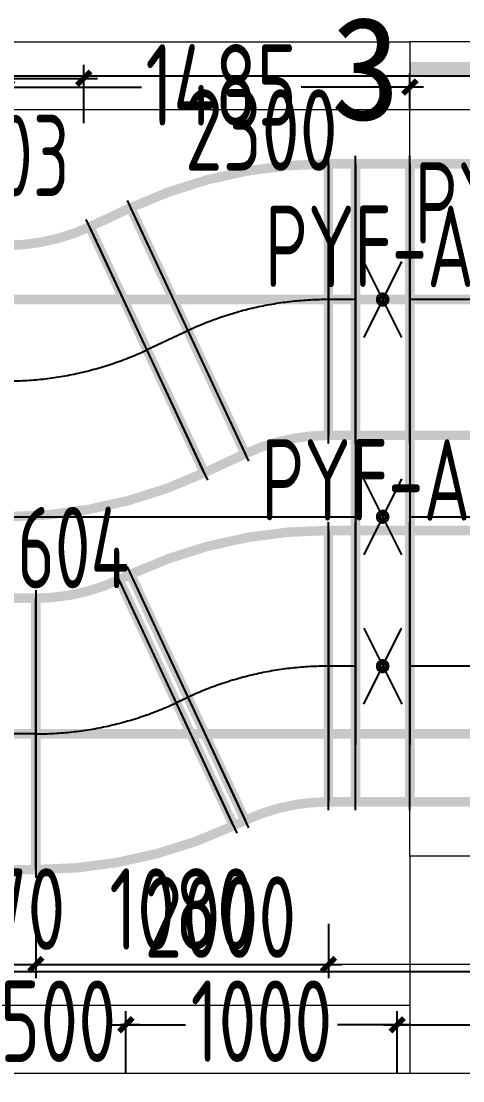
# Model space of a CAD drawing. Extents: x 4 to 13611208, y -605838 to 574722.
# Drawn here: x 13254364 to 13255993, y 194281 to 198185 of the extents above; entities that cross this region are included whole.
import ezdxf

# ---------------------------------------------------------------- set-up
doc = ezdxf.new("R2010")
doc.units = 0
doc.header["$LTSCALE"] = 1000
doc.header["$MEASUREMENT"] = 0
doc.linetypes.add('CENTER2', pattern=[28.575000000000003, 19.05, -3.175, 3.175, -3.175])
doc.linetypes.add('DOTE', pattern=[2.4200000000000004, 2, -0.2, 0.02, -0.2])
for name, color, linetype in [('DIM_SYMB', 3, 'Continuous'), ('DUCT-D-P中心线', 5, 'CENTER2'), ('DUCT-D-P标注', 7, 'Continuous'), ('DUCT-D-P法兰', 2, 'Continuous'), ('DUCT-D-P管', 6, 'Continuous'), ('DUCT-D-P管端线', 2, 'Continuous'), ('DUCT-D-P阀门', 7, 'Continuous'), ('DUCT-K-P标注', 7, 'Continuous'), ('DUCT-X-P标注', 7, 'Continuous'), ('DUCT-X-S标注', 7, 'Continuous'), ('DUCT-X-YP中心线', 5, 'CENTER2'), ('DUCT-X-YP法兰', 2, 'Continuous'), ('DUCT-X-YP管', 31, 'Continuous'), ('DUCT-X-YP管端线', 2, 'Continuous'), ('DUCT-X-YP阀门', 7, 'Continuous'), ('DUCT-X-Y中心线', 5, 'CENTER2'), ('DUCT-X-Y法兰', 2, 'Continuous'), ('DUCT-X-Y管', 30, 'Continuous'), ('DUCT-X-Y管端线', 2, 'Continuous'), ('DUCT-X-Y阀门', 7, 'Continuous'), ('PUB_TEXT', 8, 'Continuous')]:
    doc.layers.add(name, color=color, linetype=linetype)
doc.layers.add('建筑底图', color=8, linetype='Continuous', lineweight=13)
doc.styles.add('67', font='gbenor.shx', dxfattribs={"width": 0.7, "bigfont": 'hztxt.shx'})
doc.styles.add('du', font='gbenor.shx', dxfattribs={"width": 0.8, "bigfont": 'hztxt.shx'})
doc.styles.add('宋体', font='')
doc.styles.get('宋体').set_extended_font_data('SimSun')
doc.dimstyles.new('67', dxfattribs={"dimscale": 100, "dimtxt": 3, "dimasz": 0.5, "dimexe": 0.5, "dimexo": 2, "dimgap": 0.5, "dimtad": 2, "dimdec": 0, "dimrnd": 5, "dimzin": 0, "dimdsep": 46, "dimtxsty": 'du', "dimblk": 'ARCHTICK', "dimcen": 0, "dimdle": 0.5, "dimclrd": 256, "dimclre": 256, "dimclrt": 256, "dimazin": 0, "dimtfac": 1, "dimtdec": 0, "dimtix": 1, "dimtmove": 2, "dimatfit": 3, "dimfxl": 100, "dimtolj": 1, "dimtzin": 0, "dimlwd": -1, "dimlwe": -1, "dimarcsym": 0})

# ---------------------------------------------------------------- blocks, each defined once
blk = doc.blocks.new('_FZH')
blk.add_lwpolyline([(-0.5, -0.5), (0.5, -0.5), (0.5000000000000001, 0.5), (-0.4999999999999999, 0.5)], close=True)
blk = doc.blocks.new('_ArchTick')
at = {"color": 0, "linetype": 'ByBlock', "const_width": 0.4}
blk.add_lwpolyline([(-0.5, -0.5), (0.5, 0.5)], dxfattribs=at)
blk = doc.blocks.new('*D834')
at = {"layer": 'DUCT-X-P标注', "transparency": 16777216}
for p, q in [((13254249.58310335, 194309.5146856164), (13254249.58310335, 194538.0073428082)), ((13254750.17757472, 194309.5146856164), (13254750.17757472, 194538.0073428082)), ((13254199.58310335, 194488.0073428082), (13254269.80159888, 194488.0073428082)), ((13254800.17757472, 194488.0073428082), (13254729.95907919, 194488.0073428082))]:
    blk.add_line(p, q, dxfattribs=at)
at = {"layer": 'DUCT-X-P标注', "transparency": 16777216, "xscale": 50, "yscale": 50, "zscale": 50, "rotation": 180}
blk.add_blockref('_ArchTick', (13254249.58310335, 194488.0073428082), dxfattribs=at)
at = {"layer": 'DUCT-X-P标注', "transparency": 16777216, "xscale": 50, "yscale": 50, "zscale": 50}
blk.add_blockref('_ArchTick', (13254750.17757472, 194488.0073428082), dxfattribs=at)
at = {"layer": 'DUCT-X-P标注', "transparency": 16777216, "insert": (13254499.88033903, 194501), "char_height": 300, "attachment_point": 5, "style": 'du'}
blk.add_mtext('\\A1;500', dxfattribs=at)
blk = doc.blocks.new('*D835')
at = {"layer": 'DUCT-X-P标注', "transparency": 16777216}
for p, q in [((13254750.17757472, 194309.5146856164), (13254750.17757472, 194538.0073428082)), ((13255750.57757472, 194309.5146856164), (13255750.57757472, 194538.0073428082)), ((13254700.17757472, 194488.0073428082), (13254970.29883456, 194488.0073428082)), ((13255800.57757472, 194488.0073428082), (13255530.45631487, 194488.0073428082))]:
    blk.add_line(p, q, dxfattribs=at)
at = {"layer": 'DUCT-X-P标注', "transparency": 16777216, "xscale": 50, "yscale": 50, "zscale": 50, "rotation": 180}
blk.add_blockref('_ArchTick', (13254750.17757472, 194488.0073428082), dxfattribs=at)
at = {"layer": 'DUCT-X-P标注', "transparency": 16777216, "xscale": 50, "yscale": 50, "zscale": 50}
blk.add_blockref('_ArchTick', (13255750.57757472, 194488.0073428082), dxfattribs=at)
at = {"layer": 'DUCT-X-P标注', "transparency": 16777216, "insert": (13255250.37757472, 194501), "char_height": 300, "attachment_point": 5, "style": 'du'}
blk.add_mtext('\\A1;1000', dxfattribs=at)
blk = doc.blocks.new('*D836')
at = {"layer": 'DUCT-X-P标注', "transparency": 16777216}
for p, q in [((13255750.57757472, 194309.5146856164), (13255750.57757472, 194538.0073428082)), ((13257895, 194309.5146856164), (13257895, 194538.0073428082)), ((13255700.57757472, 194488.0073428082), (13256526.10728166, 194488.0073428082)), ((13257945, 194488.0073428082), (13257119.47029306, 194488.0073428082))]:
    blk.add_line(p, q, dxfattribs=at)
at = {"layer": 'DUCT-X-P标注', "transparency": 16777216, "xscale": 50, "yscale": 50, "zscale": 50, "rotation": 180}
blk.add_blockref('_ArchTick', (13255750.57757472, 194488.0073428082), dxfattribs=at)
at = {"layer": 'DUCT-X-P标注', "transparency": 16777216, "xscale": 50, "yscale": 50, "zscale": 50}
blk.add_blockref('_ArchTick', (13257895, 194488.0073428082), dxfattribs=at)
at = {"layer": 'DUCT-X-P标注', "transparency": 16777216, "insert": (13256822.78878736, 194501), "char_height": 300, "attachment_point": 5, "style": 'du'}
blk.add_mtext('\\A1;2145', dxfattribs=at)
blk = doc.blocks.new('*D846')
at = {"layer": 'DUCT-X-P标注', "transparency": 16777216}
for p, q in [((13254309.89915435, 197854.514780652), (13254309.89915435, 197992.507390326)), ((13255797.36620504, 197859.514779888), (13255797.36620504, 197992.507390326)), ((13254259.89915435, 197942.507390326), (13254807.79194816, 197942.507390326)), ((13255847.36620504, 197942.507390326), (13255396.07621941, 197942.507390326))]:
    blk.add_line(p, q, dxfattribs=at)
at = {"layer": 'DUCT-X-P标注', "transparency": 16777216, "xscale": 50, "yscale": 50, "zscale": 50, "rotation": 180}
blk.add_blockref('_ArchTick', (13254309.89915435, 197942.507390326), dxfattribs=at)
at = {"layer": 'DUCT-X-P标注', "transparency": 16777216, "xscale": 50, "yscale": 50, "zscale": 50}
blk.add_blockref('_ArchTick', (13255797.36620504, 197942.507390326), dxfattribs=at)
at = {"layer": 'DUCT-X-P标注', "transparency": 16777216, "insert": (13255101.93408378, 197950), "char_height": 300, "attachment_point": 5, "style": 'du'}
blk.add_mtext('\\A1;1485', dxfattribs=at)
blk = doc.blocks.new('*D856')
at = {"layer": 'DUCT-X-P标注', "transparency": 16777216}
for p, q in [((13254250.44856602, 194859.5146855138), (13254250.44856602, 194659.5146856282)), ((13254418.17956893, 194859.5146854568), (13254418.17956893, 194659.5146856282)), ((13254200.44856602, 194709.5146856282), (13254468.17956893, 194709.5146856282))]:
    blk.add_line(p, q, dxfattribs=at)
at = {"layer": 'DUCT-X-P标注', "transparency": 16777216, "xscale": 50, "yscale": 50, "zscale": 50, "rotation": 180}
blk.add_blockref('_ArchTick', (13254250.44856602, 194709.5146856282), dxfattribs=at)
at = {"layer": 'DUCT-X-P标注', "transparency": 16777216, "xscale": 50, "yscale": 50, "zscale": 50}
blk.add_blockref('_ArchTick', (13254418.17956893, 194709.5146856282), dxfattribs=at)
at = {"layer": 'DUCT-X-P标注', "transparency": 16777216, "insert": (13254334.31406748, 194914), "char_height": 300, "attachment_point": 5, "style": 'du'}
blk.add_mtext('\\A1;170', dxfattribs=at)
blk = doc.blocks.new('*D857')
at = {"layer": 'DUCT-X-P标注', "transparency": 16777216}
for p, q in [((13254418.17956893, 194859.5146854568), (13254418.17956893, 194659.5146856282)), ((13255497.04055262, 194859.5146854568), (13255497.04055262, 194659.5146856282)), ((13254368.17956893, 194709.5146856282), (13255547.04055262, 194709.5146856282))]:
    blk.add_line(p, q, dxfattribs=at)
at = {"layer": 'DUCT-X-P标注', "transparency": 16777216, "xscale": 50, "yscale": 50, "zscale": 50, "rotation": 180}
blk.add_blockref('_ArchTick', (13254418.17956893, 194709.5146856282), dxfattribs=at)
at = {"layer": 'DUCT-X-P标注', "transparency": 16777216, "xscale": 50, "yscale": 50, "zscale": 50}
blk.add_blockref('_ArchTick', (13255497.04055262, 194709.5146856282), dxfattribs=at)
at = {"layer": 'DUCT-X-P标注', "transparency": 16777216, "insert": (13254957.61006077, 194914), "char_height": 300, "attachment_point": 5, "style": 'du'}
blk.add_mtext('\\A1;1080', dxfattribs=at)
blk = doc.blocks.new('*D890')
at = {"layer": 'DUCT-K-P标注', "transparency": 16777216}
for p, q in [((13254099.62866035, 198110.113842642), (13254099.62866035, 197934)), ((13256399.1, 198110.113842642), (13256399.1, 197934)), ((13254049.62866035, 197984), (13256449.1, 197984))]:
    blk.add_line(p, q, dxfattribs=at)
at = {"layer": 'DUCT-K-P标注', "transparency": 16777216, "xscale": 50, "yscale": 50, "zscale": 50, "rotation": 180}
blk.add_blockref('_ArchTick', (13254099.62866035, 197984), dxfattribs=at)
at = {"layer": 'DUCT-K-P标注', "transparency": 16777216, "xscale": 50, "yscale": 50, "zscale": 50}
blk.add_blockref('_ArchTick', (13256399.1, 197984), dxfattribs=at)
at = {"layer": 'DUCT-K-P标注', "transparency": 16777216, "insert": (13255249.36433018, 197784), "char_height": 300, "attachment_point": 5, "style": 'du'}
blk.add_mtext('\\A1;2300', dxfattribs=at)
blk = doc.blocks.new('*D936')
at = {"layer": 'DUCT-D-P标注', "transparency": 16777216}
for p, q in [((13252897, 197809.5146854987), (13252897, 198024.5073428053)), ((13254594.97957024, 197809.5146855126), (13254594.97957024, 198024.5073428053)), ((13252847, 197974.5073428053), (13254644.97957024, 197974.5073428053))]:
    blk.add_line(p, q, dxfattribs=at)
at = {"layer": 'DUCT-D-P标注', "transparency": 16777216, "xscale": 50, "yscale": 50, "zscale": 50, "rotation": 180}
blk.add_blockref('_ArchTick', (13252897, 197974.5073428053), dxfattribs=at)
at = {"layer": 'DUCT-D-P标注', "transparency": 16777216, "xscale": 50, "yscale": 50, "zscale": 50}
blk.add_blockref('_ArchTick', (13254594.97957024, 197974.5073428053), dxfattribs=at)
at = {"layer": 'DUCT-D-P标注', "transparency": 16777216, "insert": (13253745.98978512, 198174.5073428053), "char_height": 300, "attachment_point": 5, "style": 'du'}
blk.add_mtext('\\A1;1700', dxfattribs=at)
blk = doc.blocks.new('*D1882')
at = {"layer": 'DUCT-D-P标注', "transparency": 16777216}
for p, q in [((13254098.48780316, 194509.514685641), (13254098.48780316, 194734.5146855013)), ((13256098.78780316, 194509.514685641), (13256098.78780316, 194734.5146855013)), ((13254048.48780316, 194684.5146855013), (13256148.78780316, 194684.5146855013))]:
    blk.add_line(p, q, dxfattribs=at)
at = {"layer": 'DUCT-D-P标注', "transparency": 16777216, "xscale": 50, "yscale": 50, "zscale": 50, "rotation": 180}
blk.add_blockref('_ArchTick', (13254098.48780316, 194684.5146855013), dxfattribs=at)
at = {"layer": 'DUCT-D-P标注', "transparency": 16777216, "xscale": 50, "yscale": 50, "zscale": 50}
blk.add_blockref('_ArchTick', (13256098.78780316, 194684.5146855013), dxfattribs=at)
at = {"layer": 'DUCT-D-P标注', "transparency": 16777216, "insert": (13255098.63780316, 194884.5146855013), "char_height": 300, "attachment_point": 5, "style": 'du'}
blk.add_mtext('\\A1;2000', dxfattribs=at)

msp = doc.modelspace()

# ---------------------------------------------------------------- linework, layer by layer
at = {"layer": 'DIM_SYMB', "const_width": 50}
msp.add_lwpolyline([(13256397.36620496, 198924.2000099309), (13256397.36620496, 198010.112232214), (13255797.36620496, 198010.112232214)], dxfattribs=at)
at = {"layer": 'DUCT-D-P中心线'}
for p, q in [((13252897, 196359.5146853871), (13255596.96620501, 196359.5146853964)), ((13255797.36620501, 196359.5146853969), (13257499.66968386, 196359.5146854008))]:
    msp.add_line(p, q, dxfattribs=at)
at = {"layer": 'DUCT-D-P法兰'}
for p, q in [((13255597.06620501, 197199.5146853964), (13255597.06620501, 195519.5146853964)), ((13255797.26620501, 197199.5146853969), (13255797.26620501, 195519.5146853969))]:
    msp.add_line(p, q, dxfattribs=at)
at = {"layer": 'DUCT-D-P法兰', "color": 18, "true_color": 0x000000}
for p in [(13255596.96620501, 196359.5146853964, 4300), (13255597.16620501, 196359.5146853964, 4300), (13255797.16620501, 196359.5146853969, 4300), (13255797.36620501, 196359.5146853969, 4300)]:
    msp.add_point(p, dxfattribs=at)
at = {"layer": 'DUCT-D-P管', "const_width": 35}
for points in [[(13255596.96620501, 197159.5146853964), (13252897, 197159.5146853871)], [(13255596.96620501, 195559.5146853964), (13255596.96620501, 197159.5146853964)], [(13255597.16620501, 197159.5146853964), (13255797.16620501, 197159.5146853969)], [(13257499.66968386, 197159.5146854008), (13255797.36620501, 197159.5146853969)], [(13255797.36620501, 197159.5146853969), (13255797.36620501, 195559.5146853969)], [(13252897, 195559.5146853871), (13255596.96620501, 195559.5146853964)], [(13255797.16620501, 195559.5146853969), (13255597.16620501, 195559.5146853964)], [(13255797.36620501, 195559.5146853969), (13257499.66968386, 195559.5146854008)]]:
    msp.add_lwpolyline(points, dxfattribs=at)
at = {"layer": 'DUCT-D-P管端线'}
for p, q in [((13255597.16620501, 197159.5146853964), (13255597.16620501, 195559.5146853964)), ((13255797.16620501, 197159.5146853969), (13255797.16620501, 195559.5146853969))]:
    msp.add_line(p, q, dxfattribs=at)
at = {"layer": 'DUCT-D-P阀门'}
for p, q in [((13255767.24487545, 196219.5540482537), (13255627.08753457, 196499.4753225396)), ((13255767.16620501, 196499.5146853968), (13255627.16620501, 196219.5146853965)), ((13255675.38527078, 196363.5862476439), (13255675.00798497, 196359.5146853967)), ((13255675.00798497, 196359.5146853967), (13255675.38527078, 196355.4431231494)), ((13255676.50428017, 196367.5191577221), (13255675.38527078, 196363.5862476439)), ((13255675.38527078, 196355.4431231494), (13255676.50428017, 196351.5102130712)), ((13255678.32690664, 196371.1794850956), (13255676.50428017, 196367.5191577221)), ((13255680.79108281, 196374.4425817057), (13255678.32690664, 196371.1794850956)), ((13255683.81289414, 196377.1973267111), (13255680.79108281, 196374.4425817057)), ((13255682.44838456, 196362.4422419059), (13255682.16004541, 196359.5146853967)), ((13255682.16004541, 196359.5146853967), (13255682.44838456, 196356.5871288874)), ((13255683.30232129, 196365.2572940603), (13255682.44838456, 196362.4422419059)), ((13255682.44838456, 196356.5871288874), (13255683.30232129, 196353.772076733)), ((13255684.6890393, 196367.8516609842), (13255683.30232129, 196365.2572940603)), ((13255683.30232129, 196353.772076733), (13255684.6890393, 196351.1777098091)), ((13255687.28943644, 196379.3499105745), (13255683.81289414, 196377.1973267111)), ((13255686.55524779, 196370.1256426118), (13255684.6890393, 196367.8516609842)), ((13255686.86865368, 196362.5383192801), (13255686.48251737, 196360.5348538734)), ((13255686.48251737, 196360.5348538734), (13255686.48251737, 196358.4945169199)), ((13255686.48251737, 196358.4945169199), (13255686.86865368, 196356.4910515132)), ((13255688.82922942, 196371.9918511042), (13255686.55524779, 196370.1256426118)), ((13255687.62697032, 196364.4325026803), (13255686.86865368, 196362.5383192801)), ((13255686.86865368, 196356.4910515132), (13255687.62697032, 196354.5968681131)), ((13255691.10232026, 196380.8270296342), (13255687.28943644, 196379.3499105745)), ((13255688.73005976, 196366.1489433506), (13255687.62697032, 196364.4325026803)), ((13255687.62697032, 196354.5968681131), (13255688.73005976, 196352.8804274428)), ((13255690.13805347, 196367.625604653), (13255688.73005976, 196366.1489433506)), ((13255688.73005976, 196352.8804274428), (13255690.13805347, 196351.4037661403)), ((13255691.42359635, 196373.3785691159), (13255688.82922942, 196371.9918511042)), ((13255691.80006288, 196368.8091162008), (13255690.13805347, 196367.625604653)), ((13255695.1217024, 196381.5783823722), (13255691.10232026, 196380.8270296342)), ((13255694.2386485, 196374.2325058511), (13255691.42359635, 196373.3785691159)), ((13255693.65601866, 196369.6567028028), (13255691.80006288, 196368.8091162008)), ((13255695.63884171, 196370.1377304711), (13255693.65601866, 196369.6567028028)), ((13255697.16620501, 196374.5208450001), (13255694.2386485, 196374.2325058511)), ((13255699.21070762, 196381.5783823722), (13255695.1217024, 196381.5783823722)), ((13255697.67686766, 196370.2348136122), (13255695.63884171, 196370.1377304711)), ((13255700.09376152, 196374.2325058511), (13255697.16620501, 196374.5208450001)), ((13255699.69643692, 196369.9444433887), (13255697.67686766, 196370.2348136122)), ((13255703.23008976, 196380.8270296342), (13255699.21070762, 196381.5783823722)), ((13255701.62455701, 196369.2771145368), (13255699.69643692, 196369.9444433887)), ((13255702.90881367, 196373.3785691159), (13255700.09376152, 196374.2325058511)), ((13255703.39154065, 196368.2569460601), (13255701.62455701, 196369.2771145368)), ((13255705.5031806, 196371.9918511043), (13255702.90881367, 196373.3785691159)), ((13255707.04297358, 196379.3499105745), (13255703.23008976, 196380.8270296342)), ((13255704.93352443, 196366.9208095052), (13255703.39154065, 196368.2569460601)), ((13255703.39154064, 196350.7724247333), (13255704.93352443, 196352.1085612882)), ((13255706.19477705, 196365.3169963286), (13255704.93352443, 196366.9208095052)), ((13255704.93352443, 196352.1085612882), (13255706.19477705, 196353.7123744648)), ((13255707.77716222, 196370.1256426118), (13255705.5031806, 196371.9918511043)), ((13255707.12971356, 196363.5034725172), (13255706.19477705, 196365.3169963286)), ((13255706.19477705, 196353.7123744648), (13255707.12971356, 196355.5258982762)), ((13255710.51951588, 196377.1973267111), (13255707.04297358, 196379.3499105745)), ((13255707.70454291, 196361.5457835465), (13255707.12971356, 196363.5034725172)), ((13255707.12971356, 196355.5258982762), (13255707.70454291, 196357.4835872469)), ((13255707.89848926, 196359.5146853967), (13255707.70454291, 196361.5457835465)), ((13255707.70454291, 196357.4835872469), (13255707.89848926, 196359.5146853967)), ((13255709.64337072, 196367.8516609843), (13255707.77716222, 196370.1256426118)), ((13255711.03008873, 196365.2572940604), (13255709.64337072, 196367.8516609843)), ((13255709.64337072, 196351.1777098091), (13255711.03008873, 196353.7720767331)), ((13255713.54132721, 196374.4425817058), (13255710.51951588, 196377.1973267111)), ((13255711.88402546, 196362.442241906), (13255711.03008873, 196365.2572940604)), ((13255711.03008873, 196353.7720767331), (13255711.88402546, 196356.5871288875)), ((13255712.17236461, 196359.5146853967), (13255711.88402546, 196362.442241906)), ((13255711.88402546, 196356.5871288875), (13255712.17236461, 196359.5146853967)), ((13255716.00550338, 196371.1794850957), (13255713.54132721, 196374.4425817058)), ((13255717.82812985, 196367.5191577222), (13255716.00550338, 196371.1794850957)), ((13255718.94713924, 196363.586247644), (13255717.82812985, 196367.5191577222)), ((13255717.82812984, 196351.5102130712), (13255718.94713924, 196355.4431231495)), ((13255719.32442505, 196359.5146853967), (13255718.94713924, 196363.586247644)), ((13255718.94713924, 196355.4431231495), (13255719.32442505, 196359.5146853967)), ((13255676.50428017, 196351.5102130712), (13255678.32690664, 196347.8498856977)), ((13255678.32690664, 196347.8498856977), (13255680.79108281, 196344.5867890876)), ((13255680.79108281, 196344.5867890876), (13255683.81289414, 196341.8320440823)), ((13255683.81289414, 196341.8320440823), (13255687.28943644, 196339.6794602189)), ((13255684.6890393, 196351.1777098091), (13255686.55524779, 196348.9037281816)), ((13255686.55524779, 196348.9037281816), (13255688.82922942, 196347.0375196891)), ((13255687.28943644, 196339.6794602189), (13255691.10232026, 196338.2023411592)), ((13255688.82922942, 196347.0375196891), (13255691.42359634, 196345.6508016775)), ((13255690.13805347, 196351.4037661403), (13255691.80006288, 196350.2202545926)), ((13255691.10232026, 196338.2023411592), (13255695.1217024, 196337.4509884212)), ((13255691.42359634, 196345.6508016775), (13255694.2386485, 196344.7968649423)), ((13255691.80006288, 196350.2202545926), (13255693.65601866, 196349.3726679905)), ((13255693.65601866, 196349.3726679905), (13255695.63884171, 196348.8916403223)), ((13255694.2386485, 196344.7968649423), (13255697.16620501, 196344.5085257933)), ((13255695.1217024, 196337.4509884212), (13255699.21070762, 196337.4509884212)), ((13255695.63884171, 196348.8916403223), (13255697.67686765, 196348.7945571811)), ((13255697.16620501, 196344.5085257933), (13255700.09376152, 196344.7968649423)), ((13255697.67686765, 196348.7945571811), (13255699.69643692, 196349.0849274047)), ((13255699.21070762, 196337.4509884212), (13255703.23008976, 196338.2023411592)), ((13255699.69643692, 196349.0849274047), (13255701.62455701, 196349.7522562566)), ((13255700.09376152, 196344.7968649423), (13255702.90881367, 196345.6508016775)), ((13255701.62455701, 196349.7522562566), (13255703.39154064, 196350.7724247333)), ((13255702.90881367, 196345.6508016775), (13255705.5031806, 196347.0375196891)), ((13255703.23008976, 196338.2023411592), (13255707.04297357, 196339.6794602189)), ((13255705.5031806, 196347.0375196891), (13255707.77716222, 196348.9037281816)), ((13255707.04297357, 196339.6794602189), (13255710.51951588, 196341.8320440823)), ((13255707.77716222, 196348.9037281816), (13255709.64337072, 196351.1777098091)), ((13255710.51951588, 196341.8320440823), (13255713.5413272, 196344.5867890877)), ((13255713.5413272, 196344.5867890877), (13255716.00550338, 196347.8498856978)), ((13255716.00550338, 196347.8498856978), (13255717.82812984, 196351.5102130712))]:
    msp.add_line(p, q, dxfattribs=at)
at = {"layer": 'DUCT-X-YP中心线'}
for p, q in [((13255496.84055262, 195809.0226973509), (13255496.74055262, 195809.0226973509)), ((13255596.96620501, 195809.0226973509), (13255497.04055262, 195809.0226973509)), ((13256844.8, 195809.022697351), (13255797.36620501, 195809.0226973509)), ((13254978.72563997, 195694.1150476481), (13254936.49448175, 195674.4223351595)), ((13254978.9975323, 195694.2418331266), (13254978.90690152, 195694.1995713005)), ((13254936.22258942, 195674.295549681), (13254936.3132202, 195674.3378115072)), ((13254418.3795691, 195559.5146854568), (13254280.79027609, 195559.5146854658)), ((13254418.3795691, 195559.5146854568), (13254418.4795691, 195559.5146854568))]:
    msp.add_line(p, q, dxfattribs=at)
for centre, start, end in [((13255496.74055262, 194583.9383430149), 90, 114.9999999999753), ((13254418.4795691, 196784.5990397927), 270, 294.9999999999753)]:
    msp.add_arc(centre, 1225.084354335908, start, end, dxfattribs=at)
at = {"layer": 'DUCT-X-YP法兰'}
for p, q in [((13255496.94055262, 195279.0226973509), (13255496.94055262, 196339.0226973509)), ((13255597.06620501, 195279.0226973509), (13255597.06620501, 196339.0226973509)), ((13255797.26620501, 195279.0226973509), (13255797.26620501, 196339.0226973509)), ((13254754.82859268, 196174.5004369127), (13255202.8039488, 195213.8141820359)), ((13255160.39152903, 195194.036945895), (13254712.41617291, 196154.7232007717)), ((13254418.2795691, 196089.5146854568), (13254418.2795691, 195029.5146854568))]:
    msp.add_line(p, q, dxfattribs=at)
at = {"layer": 'DUCT-X-YP法兰', "color": 18, "true_color": 0x000000}
for p in [(13255496.84055262, 195809.0226973509, 3450), (13255497.04055262, 195809.0226973509, 3450), (13255596.96620501, 195809.0226973509, 3450), (13255597.16620501, 195809.0226973509, 3450), (13255797.16620501, 195809.0226973509, 3450), (13255797.36620501, 195809.0226973509, 3450), (13254978.72563997, 195694.1150476481, 3450), (13254978.90690152, 195694.1995713005, 3450), (13254936.3132202, 195674.3378115072, 3450), (13254936.49448175, 195674.4223351595, 3450), (13254418.1795691, 195559.5146854568, 3450), (13254418.3795691, 195559.5146854568, 3450)]:
    msp.add_point(p, dxfattribs=at)
at = {"layer": 'DUCT-X-YP管', "const_width": 35}
for points in [[(13255496.74055262, 196309.0226973509, 0.1095178116832978), (13254767.68840143, 196147.3957266448)], [(13254418.4795691, 196059.5146854568, 0.1095178116829627), (13254724.91345855, 196127.4494431995)], [(13255496.74055262, 195309.0226973509, 0.1095178116829628), (13255190.30666317, 195241.0879396082)], [(13254418.4795691, 195059.5146854568, 0.109517811683298), (13255147.53172029, 195221.1416561628)]]:
    msp.add_lwpolyline(points, format="xyb", dxfattribs=at)
for points in [[(13255496.84055262, 196309.0226973509), (13255496.74055262, 196309.0226973509)], [(13255596.96620501, 196309.0226973509), (13255497.04055262, 196309.0226973509)], [(13255497.04055262, 196309.0226973509), (13255497.04055262, 195309.0226973509)], [(13255596.96620501, 195309.0226973509), (13255596.96620501, 196309.0226973509)], [(13255597.16620501, 196309.0226973474), (13255797.16620501, 196309.0226973474)], [(13256844.8, 196309.022697351), (13255797.36620501, 196309.0226973509)], [(13255797.36620501, 196309.0226973509), (13255797.36620501, 195309.0226973509)], [(13254767.41650908, 196147.2689411597), (13254725.18535087, 196127.5762286711)], [(13255190.03477085, 195240.9611541366), (13254767.41650908, 196147.2689411597)], [(13254767.68840143, 196147.395726645), (13254767.59777065, 196147.3534648189)], [(13254725.00408933, 196127.4917050256), (13254724.91345855, 196127.4494431994)], [(13254725.18535087, 196127.5762286711), (13255147.80361264, 195221.268441648)], [(13254418.37956914, 196059.5146854568), (13254280.79027613, 196059.5146854658)], [(13254418.37956907, 195059.5146854568), (13254418.37956914, 196059.5146854568)], [(13254418.4795691, 196059.5146854568), (13254418.3795691, 196059.5146854568)], [(13255496.74055262, 195309.0226973509), (13255496.84055262, 195309.0226973509)], [(13255497.04055262, 195309.0226973509), (13255596.96620501, 195309.0226973509)], [(13255797.16620501, 195309.0226973543), (13255597.16620501, 195309.0226973543)], [(13255797.36620501, 195309.0226973509), (13256844.8, 195309.022697351)], [(13255190.21603239, 195241.0456777821), (13255190.30666317, 195241.0879396082)], [(13255147.53172029, 195221.1416561626), (13255147.62235107, 195221.1839179888)], [(13255147.80361264, 195221.268441648), (13255190.03477085, 195240.9611541366)], [(13254280.79027606, 195059.5146854658), (13254418.37956907, 195059.5146854568)], [(13254418.3795691, 195059.5146854568), (13254418.4795691, 195059.5146854568)]]:
    msp.add_lwpolyline(points, dxfattribs=at)
at = {"layer": 'DUCT-X-YP管', "color": 18, "true_color": 0x000000}
for p in [(13255496.84055262, 195809.0226973509, 3450), (13254978.90690152, 195694.1995713005, 3450), (13254936.3132202, 195674.3378115072, 3450), (13254418.3795691, 195559.5146854568, 3450)]:
    msp.add_point(p, dxfattribs=at)
at = {"layer": 'DUCT-X-YP管端线'}
for p, q in [((13255496.84055262, 196309.0226973509), (13255496.84055262, 195309.0226973509)), ((13255597.16620501, 195309.0226973543), (13255597.16620501, 196309.0226973474)), ((13255797.16620501, 195309.0226973543), (13255797.16620501, 196309.0226973474)), ((13255147.62235107, 195221.1839179888), (13254725.00408933, 196127.4917050256)), ((13254767.59777065, 196147.3534648189), (13255190.21603239, 195241.0456777821)), ((13254418.3795691, 195059.5146854568), (13254418.3795691, 196059.5146854568))]:
    msp.add_line(p, q, dxfattribs=at)
at = {"layer": 'DUCT-X-YP阀门'}
for p, q in [((13255627.08753457, 195948.983334494), (13255767.24487545, 195669.0620602077)), ((13255627.16620501, 195669.0226973508), (13255767.16620501, 195949.0226973508)), ((13255675.38527078, 195813.094259598), (13255675.00798498, 195809.0226973508)), ((13255675.00798498, 195809.0226973508), (13255675.38527078, 195804.9511351036)), ((13255676.50428018, 195817.0271696763), (13255675.38527078, 195813.094259598)), ((13255678.32690664, 195820.6874970497), (13255676.50428018, 195817.0271696763)), ((13255680.79108282, 195823.9505936599), (13255678.32690664, 195820.6874970497)), ((13255683.81289414, 195826.7053386652), (13255680.79108282, 195823.9505936599)), ((13255682.43122626, 195811.8626317288), (13255682.16004541, 195809.0226973508)), ((13255682.16004541, 195809.0226973508), (13255682.43122626, 195806.1827629728)), ((13255683.23496764, 195814.599923479), (13255682.43122626, 195811.8626317288)), ((13255682.43122626, 195806.1827629728), (13255683.23496764, 195803.4454712226)), ((13255684.54222023, 195817.1356397457), (13255683.23496764, 195814.599923479)), ((13255687.28943645, 195828.8579225286), (13255683.81289414, 195826.7053386652)), ((13255686.30573653, 195819.3781331361), (13255684.54222023, 195817.1356397457)), ((13255688.46177845, 195821.2463540963), (13255686.30573653, 195819.3781331361)), ((13255686.62786712, 195811.0537955006), (13255686.43392076, 195809.0226973508)), ((13255686.43392076, 195809.0226973508), (13255686.62786712, 195806.991599201)), ((13255687.20269646, 195813.0114844713), (13255686.62786712, 195811.0537955006)), ((13255686.62786712, 195806.991599201), (13255687.20269646, 195805.0339102303)), ((13255688.13763297, 195814.8250082827), (13255687.20269646, 195813.0114844713)), ((13255691.10232026, 195830.3350415883), (13255687.28943645, 195828.8579225286)), ((13255689.39888559, 195816.4288214593), (13255688.13763297, 195814.8250082827)), ((13255690.93242103, 195822.6727802534), (13255688.46177845, 195821.2463540963)), ((13255690.94086938, 195817.7649580142), (13255689.39888559, 195816.4288214593)), ((13255693.6283688, 195823.6058568495), (13255690.93242103, 195822.6727802534)), ((13255692.70785301, 195818.7851264909), (13255690.94086938, 195817.7649580142)), ((13255695.1217024, 195831.0863943263), (13255691.10232026, 195830.3350415883)), ((13255694.6359731, 195819.4524553428), (13255692.70785301, 195818.7851264909)), ((13255696.45218319, 195824.0118600652), (13255693.6283688, 195823.6058568495)), ((13255696.65554237, 195819.7428255664), (13255694.6359731, 195819.4524553428)), ((13255699.21070763, 195831.0863943263), (13255695.1217024, 195831.0863943263)), ((13255699.30180419, 195823.8761158865), (13255696.45218319, 195824.0118600652)), ((13255698.69356831, 195819.6457424252), (13255696.65554237, 195819.7428255664)), ((13255700.67639137, 195819.1647147569), (13255698.69356831, 195819.6457424252)), ((13255703.23008976, 195830.3350415883), (13255699.21070763, 195831.0863943263)), ((13255702.07423907, 195823.2035304618), (13255699.30180419, 195823.8761158865)), ((13255702.53234714, 195818.3171281549), (13255700.67639137, 195819.1647147569)), ((13255704.66928481, 195822.0184127806), (13255702.07423907, 195823.2035304618)), ((13255704.19435656, 195817.1336166071), (13255702.53234714, 195818.3171281549)), ((13255707.04297358, 195828.8579225286), (13255703.23008976, 195830.3350415883)), ((13255705.60235026, 195815.6569553047), (13255704.19435656, 195817.1336166071)), ((13255706.99314971, 195820.3635960837), (13255704.66928481, 195822.0184127806)), ((13255706.7054397, 195813.9405146344), (13255705.60235026, 195815.6569553047)), ((13255707.46375635, 195812.0463312342), (13255706.7054397, 195813.9405146344)), ((13255706.7054397, 195804.1048800672), (13255707.46375635, 195805.9990634673)), ((13255708.96184321, 195818.2988897583), (13255706.99314971, 195820.3635960837)), ((13255710.51951589, 195826.7053386652), (13255707.04297358, 195828.8579225286)), ((13255707.84989265, 195810.0428658275), (13255707.46375635, 195812.0463312342)), ((13255707.46375635, 195805.9990634673), (13255707.84989265, 195808.0025288741)), ((13255707.84989265, 195808.0025288741), (13255707.84989265, 195810.0428658275)), ((13255710.50421162, 195815.8989176703), (13255708.96184321, 195818.2988897583)), ((13255711.56450971, 195813.2504210642), (13255710.50421162, 195815.8989176703)), ((13255713.54132721, 195823.9505936599), (13255710.51951589, 195826.7053386652)), ((13255712.10441556, 195810.4491235079), (13255711.56450971, 195813.2504210642)), ((13255711.56450971, 195804.7949736374), (13255712.10441556, 195807.5962711937)), ((13255712.10441556, 195807.5962711937), (13255712.10441556, 195810.4491235079)), ((13255716.00550338, 195820.6874970497), (13255713.54132721, 195823.9505936599)), ((13255717.82812985, 195817.0271696763), (13255716.00550338, 195820.6874970497)), ((13255718.94713924, 195813.094259598), (13255717.82812985, 195817.0271696763)), ((13255719.32442505, 195809.0226973508), (13255718.94713924, 195813.094259598)), ((13255718.94713924, 195804.9511351036), (13255719.32442505, 195809.0226973508)), ((13255675.38527078, 195804.9511351036), (13255676.50428018, 195801.0182250253)), ((13255676.50428018, 195801.0182250253), (13255678.32690664, 195797.3578976518)), ((13255678.32690664, 195797.3578976518), (13255680.79108282, 195794.0948010417)), ((13255680.79108282, 195794.0948010417), (13255683.81289414, 195791.3400560364)), ((13255683.23496764, 195803.4454712226), (13255684.54222023, 195800.9097549559)), ((13255683.81289414, 195791.3400560364), (13255687.28943645, 195789.187472173)), ((13255684.54222023, 195800.9097549559), (13255686.30573653, 195798.6672615655)), ((13255686.30573653, 195798.6672615655), (13255688.46177845, 195796.7990406053)), ((13255687.20269646, 195805.0339102303), (13255688.13763297, 195803.2203864189)), ((13255687.28943645, 195789.187472173), (13255691.10232026, 195787.7103531133)), ((13255688.13763297, 195803.2203864189), (13255689.39888559, 195801.6165732423)), ((13255688.46177845, 195796.7990406053), (13255690.93242103, 195795.3726144482)), ((13255689.39888559, 195801.6165732423), (13255690.94086938, 195800.2804366874)), ((13255690.93242103, 195795.3726144482), (13255693.6283688, 195794.4395378521)), ((13255690.94086938, 195800.2804366874), (13255692.70785301, 195799.2602682107)), ((13255691.10232026, 195787.7103531133), (13255695.1217024, 195786.9590003753)), ((13255692.70785301, 195799.2602682107), (13255694.6359731, 195798.5929393588)), ((13255693.6283688, 195794.4395378521), (13255696.45218319, 195794.0335346364)), ((13255694.6359731, 195798.5929393588), (13255696.65554237, 195798.3025691352)), ((13255695.1217024, 195786.9590003753), (13255699.21070762, 195786.9590003753)), ((13255696.45218319, 195794.0335346364), (13255699.30180419, 195794.1692788151)), ((13255696.65554237, 195798.3025691352), (13255698.69356831, 195798.3996522764)), ((13255698.69356831, 195798.3996522764), (13255700.67639137, 195798.8806799446)), ((13255699.21070762, 195786.9590003753), (13255703.23008976, 195787.7103531133)), ((13255699.30180419, 195794.1692788151), (13255702.07423907, 195794.8418642398)), ((13255700.67639137, 195798.8806799446), (13255702.53234714, 195799.7282665467)), ((13255702.07423907, 195794.8418642398), (13255704.66928481, 195796.026981921)), ((13255702.53234714, 195799.7282665467), (13255704.19435656, 195800.9117780945)), ((13255703.23008976, 195787.7103531133), (13255707.04297358, 195789.187472173)), ((13255704.19435656, 195800.9117780945), (13255705.60235026, 195802.3884393969)), ((13255704.66928481, 195796.026981921), (13255706.99314971, 195797.6817986179)), ((13255705.60235026, 195802.3884393969), (13255706.7054397, 195804.1048800672)), ((13255706.99314971, 195797.6817986179), (13255708.96184321, 195799.7465049433)), ((13255707.04297358, 195789.187472173), (13255710.51951589, 195791.3400560364)), ((13255708.96184321, 195799.7465049433), (13255710.50421162, 195802.1464770313)), ((13255710.50421162, 195802.1464770313), (13255711.56450971, 195804.7949736374)), ((13255710.51951589, 195791.3400560364), (13255713.54132721, 195794.0948010417)), ((13255713.54132721, 195794.0948010417), (13255716.00550338, 195797.3578976518)), ((13255716.00550338, 195797.3578976518), (13255717.82812985, 195801.0182250253)), ((13255717.82812985, 195801.0182250253), (13255718.94713924, 195804.9511351036))]:
    msp.add_line(p, q, dxfattribs=at)
at = {"layer": 'DUCT-X-Y中心线'}
for p, q in [((13255496.84055262, 197159.5147799798), (13255496.74055262, 197159.5147799799)), ((13255596.96620501, 197159.5147799049), (13255497.04055262, 197159.5147799796)), ((13258497, 197159.5147797479), (13255797.36620501, 197159.514779888)), ((13254978.72563988, 197044.6071306647), (13254828.21406708, 196974.4224317654)), ((13254978.99753222, 197044.733916143), (13254978.90690144, 197044.6916543169)), ((13254827.94217475, 196974.295646287), (13254828.03280552, 196974.3379081131))]:
    msp.add_line(p, q, dxfattribs=at)
for centre, start, end in [((13255496.7405517, 195934.4304256483), 89.99999995705292, 114.9999999571125), ((13254310.19915526, 198084.5991367818), 269.999999957053, 294.9999999571124)]:
    msp.add_arc(centre, 1225.0843543316, start, end, dxfattribs=at)
at = {"layer": 'DUCT-X-Y法兰'}
for p, q in [((13255496.94055223, 196629.5147799797), (13255496.940553, 197689.5147799797)), ((13255597.06620501, 196629.5147799048), (13255597.06620501, 197689.5147799048)), ((13255797.26620501, 196629.514779888), (13255797.26620501, 197689.514779888)), ((13254754.82859292, 197524.9925200769), (13255202.8039484, 196564.3062649047)), ((13255052.11111405, 196494.0370423532), (13254604.13575856, 197454.7232975253))]:
    msp.add_line(p, q, dxfattribs=at)
at = {"layer": 'DUCT-X-Y法兰', "color": 18, "true_color": 0x000000}
for p in [(13255496.84055262, 197159.5147799798, 3450), (13255497.04055262, 197159.5147799796, 3450), (13255596.96620501, 197159.5147799048, 3450), (13255597.16620501, 197159.5147799048, 3450), (13255797.16620501, 197159.514779888, 3450), (13255797.36620501, 197159.514779888, 3450), (13254978.72563988, 197044.6071306647, 3450), (13254978.90690144, 197044.6916543169, 3450), (13254828.03280552, 196974.3379081131, 3450), (13254828.21406708, 196974.4224317654, 3450)]:
    msp.add_point(p, dxfattribs=at)
at = {"layer": 'DUCT-X-Y管', "const_width": 35}
for points in [[(13255496.74055299, 197659.5147799799, 0.1095178116839799), (13254767.68840169, 197497.8878098198)], [(13254310.19915472, 197359.5147824502, 0.1095178116811704), (13254616.63304421, 197427.4495399634)], [(13255496.74055224, 196659.5147799799, 0.1095178116811705), (13255190.30666275, 196591.5800224667)], [(13254310.19915397, 196359.5147824502, 0.1095178116839799), (13255039.25130528, 196521.1417526102)]]:
    msp.add_lwpolyline(points, format="xyb", dxfattribs=at)
for points in [[(13255496.84055299, 197659.5147799798), (13255496.74055299, 197659.5147799799)], [(13255596.96620539, 197659.5147799049), (13255497.04055299, 197659.5147799796)], [(13255497.04055299, 197659.5147799796), (13255497.04055224, 196659.5147799796)], [(13255596.96620464, 196659.5147799049), (13255596.96620539, 197659.5147799049)], [(13255597.16620506, 197659.5147799014), (13255797.16620506, 197659.5147798846)], [(13255797.36620504, 197659.514779888), (13255797.36620499, 196659.514779888)], [(13258497.00000003, 197659.5147797479), (13255797.36620504, 197659.514779888)], [(13254767.41650935, 197497.7610243408), (13254616.90493655, 197427.5763254414)], [(13255190.03477041, 196591.4532369886), (13254767.41650935, 197497.7610243408)], [(13254767.68840169, 197497.8878098194), (13254767.59777091, 197497.8455479933)], [(13254616.72367499, 197427.4918017895), (13254616.63304421, 197427.4495399634)], [(13254616.90493655, 197427.5763254414), (13255039.52319762, 196521.2685380893)], [(13255496.74055224, 196659.5147799799), (13255496.84055224, 196659.5147799798)], [(13255497.04055224, 196659.5147799796), (13255596.96620464, 196659.5147799049)], [(13255797.16620497, 196659.5147798915), (13255597.16620497, 196659.5147799083)], [(13255797.36620499, 196659.514779888), (13258496.99999997, 196659.5147797479)], [(13255039.52319762, 196521.2685380893), (13255190.03477041, 196591.4532369886)], [(13255190.21603197, 196591.5377606405), (13255190.30666275, 196591.5800224666)], [(13255039.25130528, 196521.1417526107), (13255039.34193606, 196521.1840144368)]]:
    msp.add_lwpolyline(points, dxfattribs=at)
at = {"layer": 'DUCT-X-Y管', "color": 18, "true_color": 0x000000}
for p in [(13255496.84055262, 197159.5147799798, 3450), (13254978.90690144, 197044.6916543169, 3450), (13254828.03280552, 196974.3379081131, 3450)]:
    msp.add_point(p, dxfattribs=at)
at = {"layer": 'DUCT-X-Y管端线'}
for p, q in [((13255496.84055299, 197659.5147799798), (13255496.84055224, 196659.5147799798)), ((13255597.16620506, 197659.5147799014), (13255597.16620497, 196659.5147799083)), ((13255797.16620506, 197659.5147798846), (13255797.16620497, 196659.5147798915)), ((13254767.59777091, 197497.8455479933), (13255190.21603197, 196591.5377606405)), ((13255039.34193606, 196521.1840144368), (13254616.72367499, 197427.4918017895))]:
    msp.add_line(p, q, dxfattribs=at)
at = {"layer": 'DUCT-X-Y阀门'}
for p, q in [((13255767.24487544, 197019.5541427475), (13255627.08753459, 197299.4754170454)), ((13255767.16620502, 197299.5147798906), (13255627.166205, 197019.5147799024)), ((13255680.79108282, 197174.4426762069), (13255678.32690664, 197171.179579597)), ((13255683.81289414, 197177.197421212), (13255680.79108282, 197174.4426762069)), ((13255687.28943645, 197179.3500050751), (13255683.81289414, 197177.197421212)), ((13255691.10232027, 197180.8271241345), (13255687.28943645, 197179.3500050751)), ((13255689.66312521, 197172.5104953269), (13255687.33926032, 197170.8556786303)), ((13255692.25817095, 197173.6956130079), (13255689.66312521, 197172.5104953269)), ((13255695.1217024, 197181.5784768722), (13255691.10232027, 197180.8271241345)), ((13255695.03060584, 197174.3681984324), (13255692.25817095, 197173.6956130079)), ((13255697.88022684, 197174.5039426108), (13255695.03060584, 197174.3681984324)), ((13255699.21070763, 197181.5784768718), (13255695.1217024, 197181.5784768722)), ((13255700.70404123, 197174.0979393949), (13255697.88022684, 197174.5039426108)), ((13255703.23008977, 197180.8271241335), (13255699.21070763, 197181.5784768718)), ((13255703.399989, 197173.1648627986), (13255700.70404123, 197174.0979393949)), ((13255707.04297358, 197179.3500050735), (13255703.23008977, 197180.8271241335)), ((13255705.87063158, 197171.7384366413), (13255703.399989, 197173.1648627986)), ((13255708.0266735, 197169.8702156808), (13255705.87063158, 197171.7384366413)), ((13255710.51951589, 197177.1974212098), (13255707.04297358, 197179.3500050735)), ((13255713.54132721, 197174.4426762042), (13255710.51951589, 197177.1974212098)), ((13255716.00550339, 197171.1795795939), (13255713.54132721, 197174.4426762042)), ((13255675.38527078, 197163.5863421456), (13255675.00798498, 197159.5147798984)), ((13255675.00798498, 197159.5147798984), (13255675.38527078, 197155.4432176511)), ((13255676.50428018, 197167.5192522237), (13255675.38527078, 197163.5863421456)), ((13255675.38527078, 197155.4432176511), (13255676.50428018, 197151.5103075728)), ((13255678.32690664, 197171.179579597), (13255676.50428018, 197167.5192522237)), ((13255676.50428018, 197151.5103075728), (13255678.32690664, 197147.8499801991)), ((13255678.32690664, 197147.8499801991), (13255680.79108282, 197144.5868835888)), ((13255680.79108282, 197144.5868835888), (13255683.81289414, 197141.8321385832)), ((13255682.76790031, 197163.7425036112), (13255682.22799446, 197160.9412060549)), ((13255682.22799446, 197160.9412060549), (13255682.22799446, 197158.0883537407)), ((13255682.22799446, 197158.0883537407), (13255682.76790031, 197155.2870561843)), ((13255683.82819841, 197166.3910002172), (13255682.76790031, 197163.7425036112)), ((13255682.76790031, 197155.2870561843), (13255683.82819841, 197152.6385595781)), ((13255683.81289414, 197141.8321385832), (13255687.28943644, 197139.6795547195)), ((13255685.37056682, 197168.790972305), (13255683.82819841, 197166.3910002172)), ((13255683.82819841, 197152.6385595781), (13255685.37056682, 197150.23858749)), ((13255687.33926032, 197170.8556786303), (13255685.37056682, 197168.790972305)), ((13255685.37056682, 197150.23858749), (13255687.33926032, 197148.1738811644)), ((13255686.86865368, 197162.5384137808), (13255686.48251737, 197160.5349483741)), ((13255686.48251737, 197160.5349483741), (13255686.48251737, 197158.4946114207)), ((13255686.48251737, 197158.4946114207), (13255686.86865368, 197156.4911460139)), ((13255687.62697032, 197164.4325971809), (13255686.86865368, 197162.5384137808)), ((13255686.86865368, 197156.4911460139), (13255687.62697032, 197154.5969626137)), ((13255687.28943644, 197139.6795547195), (13255691.10232026, 197138.2024356595)), ((13255687.33926032, 197148.1738811644), (13255689.66312521, 197146.5190644674)), ((13255688.73005976, 197166.1490378511), (13255687.62697032, 197164.4325971809)), ((13255687.62697032, 197154.5969626137), (13255688.73005976, 197152.8805219433)), ((13255690.13805347, 197167.6256991535), (13255688.73005976, 197166.1490378511)), ((13255688.73005976, 197152.8805219433), (13255690.13805347, 197151.4038606407)), ((13255689.66312521, 197146.5190644674), (13255692.25817095, 197145.3339467859)), ((13255691.80006289, 197168.809210701), (13255690.13805347, 197167.6256991535)), ((13255690.13805347, 197151.4038606407), (13255691.80006289, 197150.2203490929)), ((13255691.10232026, 197138.2024356595), (13255695.1217024, 197137.4510829212)), ((13255693.65601866, 197169.6567973029), (13255691.80006289, 197168.809210701)), ((13255691.80006289, 197150.2203490929), (13255693.65601866, 197149.3727624906)), ((13255692.25817095, 197145.3339467859), (13255695.03060584, 197144.661361361)), ((13255695.63884172, 197170.137824971), (13255693.65601866, 197169.6567973029)), ((13255693.65601866, 197149.3727624906), (13255695.63884171, 197148.8917348222)), ((13255695.03060584, 197144.661361361), (13255697.88022684, 197144.5256171821)), ((13255695.1217024, 197137.4510829212), (13255699.21070762, 197137.4510829208)), ((13255697.67686766, 197170.234908112), (13255695.63884172, 197170.137824971)), ((13255695.63884171, 197148.8917348222), (13255697.67686766, 197148.7946516809)), ((13255699.69643692, 197169.9445378883), (13255697.67686766, 197170.234908112)), ((13255697.67686766, 197148.7946516809), (13255699.69643692, 197149.0850219043)), ((13255697.88022684, 197144.5256171821), (13255700.70404123, 197144.9316203975)), ((13255699.21070762, 197137.4510829208), (13255703.23008976, 197138.2024356585)), ((13255701.62455702, 197169.2772090363), (13255699.69643692, 197169.9445378883)), ((13255699.69643692, 197149.0850219043), (13255701.62455701, 197149.752350756)), ((13255700.70404123, 197144.9316203975), (13255703.399989, 197145.8646969933)), ((13255703.39154065, 197168.2570405594), (13255701.62455702, 197169.2772090363)), ((13255701.62455701, 197149.752350756), (13255703.39154065, 197150.7725192326)), ((13255703.23008976, 197138.2024356585), (13255707.04297358, 197139.6795547179)), ((13255704.93352443, 197166.9209040044), (13255703.39154065, 197168.2570405594)), ((13255703.39154065, 197150.7725192326), (13255704.93352443, 197152.1086557873)), ((13255703.399989, 197145.8646969933), (13255705.87063158, 197147.2911231502)), ((13255706.19477706, 197165.3170908277), (13255704.93352443, 197166.9209040044)), ((13255704.93352443, 197152.1086557873), (13255706.19477706, 197153.7124689638)), ((13255705.87063158, 197147.2911231502), (13255708.0266735, 197149.1593441103)), ((13255707.12971356, 197163.5035670161), (13255706.19477706, 197165.3170908277)), ((13255706.19477706, 197153.7124689638), (13255707.12971356, 197155.5259927752)), ((13255707.04297358, 197139.6795547179), (13255710.51951589, 197141.832138581)), ((13255707.70454291, 197161.5458780454), (13255707.12971356, 197163.5035670161)), ((13255707.12971356, 197155.5259927752), (13255707.70454291, 197157.4836817458)), ((13255707.89848927, 197159.5147798956), (13255707.70454291, 197161.5458780454)), ((13255707.70454291, 197157.4836817458), (13255707.89848927, 197159.5147798956)), ((13255709.79018979, 197167.6277222903), (13255708.0266735, 197169.8702156808)), ((13255708.0266735, 197149.1593441103), (13255709.79018979, 197151.4018375006)), ((13255711.09744239, 197165.0920060235), (13255709.79018979, 197167.6277222903)), ((13255709.79018979, 197151.4018375006), (13255711.09744239, 197153.9375537671)), ((13255710.51951589, 197141.832138581), (13255713.54132721, 197144.5868835861)), ((13255711.90118376, 197162.3547142733), (13255711.09744239, 197165.0920060235)), ((13255711.09744239, 197153.9375537671), (13255711.90118376, 197156.6748455172)), ((13255712.17236462, 197159.5147798952), (13255711.90118376, 197162.3547142733)), ((13255711.90118376, 197156.6748455172), (13255712.17236462, 197159.5147798952)), ((13255713.54132721, 197144.5868835861), (13255716.00550338, 197147.849980196)), ((13255717.82812985, 197167.5192522202), (13255716.00550339, 197171.1795795939)), ((13255716.00550338, 197147.849980196), (13255717.82812985, 197151.5103075693)), ((13255718.94713925, 197163.5863421419), (13255717.82812985, 197167.5192522202)), ((13255717.82812985, 197151.5103075693), (13255718.94713924, 197155.4432176474)), ((13255719.32442505, 197159.5147798946), (13255718.94713925, 197163.5863421419)), ((13255718.94713924, 197155.4432176474), (13255719.32442505, 197159.5147798946))]:
    msp.add_line(p, q, dxfattribs=at)
at = {"layer": '建筑底图', "color": 8}
for p, q in [((13252022.36620508, 198109.5146854999), (13255797.36620508, 198109.5146854436)), ((13252022.36620508, 197859.5146854129), (13255797.36620501, 197859.5146855018)), ((13255797.36620501, 195109.5146854655), (13255797.36620501, 197859.5146855018)), ((13252022.36620508, 194559.5146856284), (13255797.36620483, 194559.5146855738)), ((13252022.36620508, 194309.5146856222), (13255797.36620483, 194309.5146856414))]:
    msp.add_line(p, q, dxfattribs=at)
at = {"layer": '建筑底图', "color": 8, "linetype": 'DOTE'}
msp.add_line((13474197.36620497, 194709.5146856282), (13119297.36620772, 194709.5146856282), dxfattribs=at)

# ---------------------------------------------------------------- block references
at = {"layer": '建筑底图', "color": 8, "xscale": 250, "yscale": 250, "zscale": 250}
msp.add_blockref('_FZH', (13255922.36620508, 197984.5146853906), dxfattribs=at)
at = {"layer": '建筑底图', "color": 8, "xscale": 800, "yscale": 1200, "zscale": 1200, "rotation": 270}
msp.add_blockref('_FZH', (13256397.36620497, 194709.5146856284), dxfattribs=at)

# ---------------------------------------------------------------- texts
at = {"layer": 'DUCT-D-P标注', "style": '67', "width": 0.75}
msp.add_text('PYF-A2', height=300, dxfattribs=at).set_placement((13255263.08099869, 197205.3557576459, 12600))
at = {"layer": 'DUCT-X-S标注', "style": '67', "width": 0.75}
for s, p in [('D-A703', (13253673.30851137, 197539.8655621105, 2500)), ('PYF-A702', (13255815.39757306, 197365.2082217931, -7850)), ('PYF-A602', (13255249.42560008, 196345.2384040074, 2500)), ('D-A604', (13253881.30179252, 196095.7303921704, -950))]:
    msp.add_text(s, height=300, dxfattribs=at).set_placement(p)
at = {"layer": 'PUB_TEXT', "color": 0, "style": '宋体'}
msp.add_text('3', height=379.746835443038, dxfattribs=at).set_placement((13255505.64712791, 197821.6954979366))

# ---------------------------------------------------------------- dimensions: what is measured, and where the dimension line sits
at = {"layer": 'DUCT-D-P标注'}
for base, p1, p2, picture, middle in [((13254594.97957024, 197974.5073428053, -4299.999999999996), (13252897, 197609.5146854987, 4300), (13254594.97957024, 197609.5146855126), '*D936', (13253745.98978512, 198174.5073428053, -4299.999999999996)), ((13256098.78780316, 194684.5146855013), (13254098.48780316, 194309.514685641), (13256098.78780316, 194309.514685641), '*D1882', (13255098.63780316, 194884.5146855013))]:
    dim = msp.add_linear_dim(base=base, p1=p1, p2=p2, dimstyle='67', dxfattribs=at)
    dim.commit()
    dim.dimension.update_dxf_attribs({"geometry": picture, "text_midpoint": middle})
at = {"layer": 'DUCT-K-P标注'}
dim = msp.add_linear_dim(base=(13256399.1, 197984), p1=(13254099.62866035, 198310.113842642, 4500), p2=(13256399.1, 198310.113842642, 4500), dimstyle='67', dxfattribs=at)
dim.commit()
dim.dimension.update_dxf_attribs({"geometry": '*D890', "text_midpoint": (13255249.36433018, 197784)})
at = {"layer": 'DUCT-X-P标注'}
for base, p1, p2, picture, middle in [((13255797.36620504, 197942.507390326), (13254309.89915435, 197654.514780652, 3450), (13255797.36620504, 197659.514779888, 3450), '*D846', (13255101.93408378, 197950)), ((13254418.17956893, 194709.5146856282), (13254250.44856602, 195059.5146855138, 3450), (13254418.17956893, 195059.5146854568, 3450), '*D856', (13254334.31406748, 194914)), ((13255497.04055262, 194709.5146856282), (13254418.17956893, 195059.5146854568, 3450), (13255497.04055262, 195059.5146854568, 3450), '*D857', (13254957.61006077, 194914)), ((13254750.17757472, 194488.0073428082), (13254249.58310335, 194109.5146856164, 3450), (13254750.17757472, 194109.5146856164, 3450), '*D834', (13254499.88033903, 194501)), ((13255750.57757472, 194488.0073428082), (13254750.17757472, 194109.5146856164, 3450), (13255750.57757472, 194109.5146856164, 3450), '*D835', (13255250.37757472, 194501)), ((13257895, 194488.0073428082), (13255750.57757472, 194109.5146856164, 3450), (13257895, 194109.5146856164, 3450), '*D836', (13256822.78878736, 194501))]:
    dim = msp.add_linear_dim(base=base, p1=p1, p2=p2, dimstyle='67', dxfattribs=at)
    dim.commit()
    dim.dimension.update_dxf_attribs({"geometry": picture, "text_midpoint": middle, "dimtype": 128})

doc.saveas('drawing.dxf')
